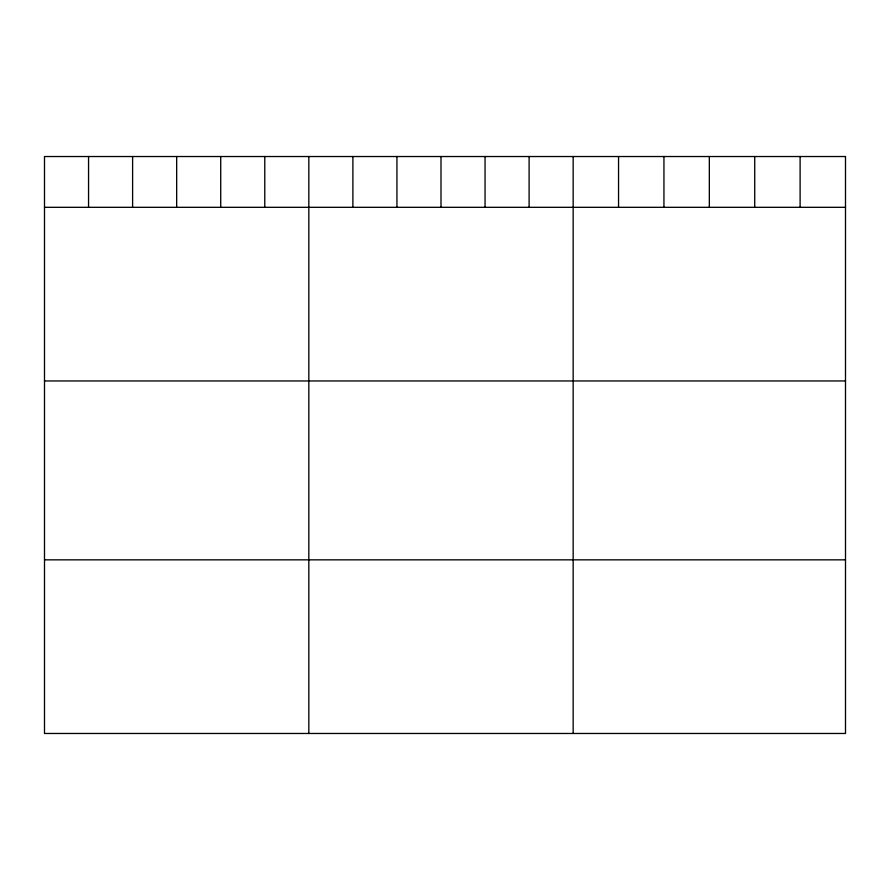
<?xml version="1.0" encoding="UTF-8"?>
<svg xmlns="http://www.w3.org/2000/svg" width="890" height="890" viewBox="0 0 890 890"><rect width="100%" height="100%" fill="white"/><g stroke="black" fill="none" stroke-linecap="round" stroke-linejoin="round"><path stroke-width="1.33" d="M44.5 207.314L845.5 207.314M44.5 380.953L845.5 380.953M44.5 559.843L845.5 559.843M800.11 156.529L800.11 207.314M754.72 156.529L754.72 207.314M709.33 156.529L709.33 207.314M663.94 156.529L663.94 207.314M618.55 156.529L618.55 207.314M573.16 156.529L573.16 733.471M529.105 156.529L529.105 207.314M485.05 156.529L485.05 207.314M440.995 156.529L440.995 207.314M396.94 156.529L396.94 207.314M352.885 156.529L352.885 207.314M308.83 156.529L308.83 733.471M264.775 156.529L264.775 207.314M220.72 156.529L220.72 207.314M176.665 156.529L176.665 207.314M132.61 156.529L132.61 207.314M88.555 156.529L88.555 207.314M845.5 156.529L44.5 156.529L44.5 733.471L845.5 733.471L845.5 156.529"/></g></svg>
